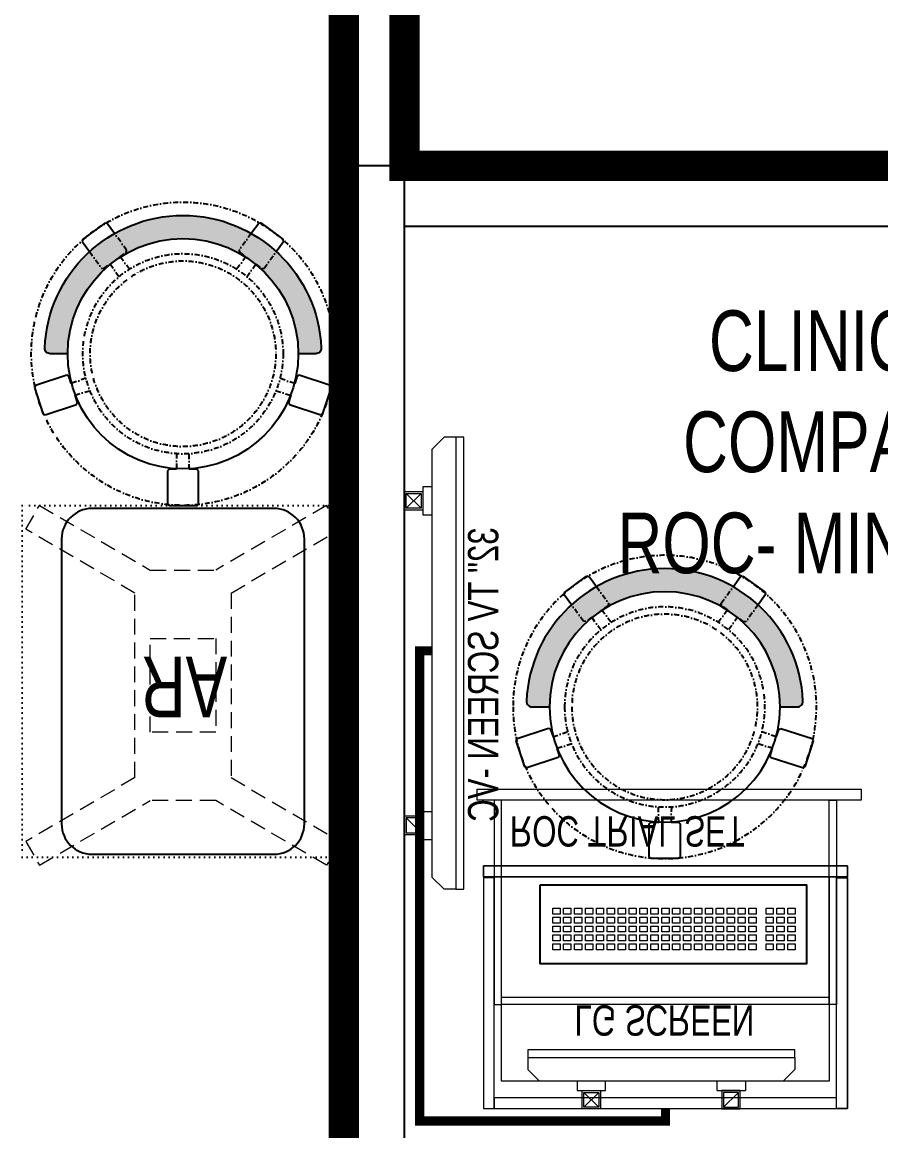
# Model space of a CAD drawing. Header units: feet. Extents: x 3261276 to 3279806, y -5766786 to -5760286.
# Drawn here: x 3274836 to 3276251, y -5764607 to -5762779 of the extents above; entities that cross this region are included whole.
import ezdxf

# ---------------------------------------------------------------- set-up
doc = ezdxf.new("R2010")
doc.units = ezdxf.units.FT
doc.header["$LTSCALE"] = 33
doc.header["$MEASUREMENT"] = 0
for name, pattern in [('a_p6_plan_L18$0$HIDDEN', [0.375, 0.25, -0.125]), ('ACAD_ISO03W100', [30, 12, -18]), ('DASHDOT2', [0.5, 0.25, -0.125, 0, -0.125]), ('DOT', [0.25, 0, -0.25]), ('HIDDEN', [9.524999999999995, 6.349999999999997, -3.174999999999998]), ('HIDDEN2', [4.7624999999999975, 3.174999999999998, -1.587499999999999])]:
    doc.linetypes.add(name, pattern=pattern)
for name, color, linetype, lineweight in [('Floor-Unit', 1, 'Continuous', 13), ('HATCH', 9, 'Continuous', 9), ('LENS-CURTAIN', 5, 'a_p6_plan_L18$0$HIDDEN', 9), ('LENS-DIM', 252, 'Continuous', 5), ('LENS-FURNITURE', 13, 'Continuous', 9), ('LENS-PARTITION', 21, 'Continuous', 25), ('LENS-TEXT', 31, 'Continuous', 5), ('LENS_PARTITION', 21, 'Continuous', 25), ('LENS_TEXT', 31, 'Continuous', 5), ('LK-EQPMT', 3, 'Continuous', 18), ('LK-FF&E FLOOR', 1, 'Continuous', 9), ('LK-FLUTTED FINISH', 20, 'Continuous', 30), ('LK-TILES FINISH', 251, 'Continuous', 5), ('LN-ELEVATION-1', 81, 'Continuous', 25), ('LN-ELEVATION-2', 103, 'Continuous', 20), ('LN-ELEVATION-4', 145, 'Continuous', 13), ('TV', 92, 'Continuous', 18)]:
    doc.layers.add(name, color=color, linetype=linetype, lineweight=lineweight)
doc.styles.add('LK TXT', font='GILC____.TTF', dxfattribs={"height": 100})
doc.styles.get("Standard").update_dxf_attribs({"font": 'GILC____.TTF'})

# ---------------------------------------------------------------- blocks, each defined once
blk = doc.blocks.new('AR')
at = {"layer": 'LN-ELEVATION-2', "linetype": 'DOT', "lineweight": 25}
blk.add_lwpolyline([(0, 13.41378593863919), (530, 13.41378593863919), (530, 593.4137859386392), (0, 593.4137859386392)], close=True, dxfattribs=at)
at = {"layer": 'LN-ELEVATION-2', "lineweight": 25}
blk.add_lwpolyline([(465, 68.22063546301797), (465, 538.2206354630179, 0.4142135623730951), (415, 588.2206354630177), (115, 588.2206354630177, 0.4142135623730951), (65, 538.2206354630179), (65, 68.22063546301797, 0.4142135623730951), (115, 18.22063546301797), (415, 18.22063546301797, 0.4142135623730951)], format="xyb", close=True, dxfattribs=at)
at = {"layer": 'LN-ELEVATION-4', "linetype": 'HIDDEN2', "ltscale": 0.25}
for points in [[(185.8456009030342, 448.8780772723258), (5.888936847448348, 554.0078910568263), (28.48512306064368, 593.350836840691), (211.0874861851335, 486.6754184374586)], [(344.154399111867, 448.8780772762837), (524.1110631600021, 554.0078910947777), (501.5148769393563, 593.3508368753828), (318.9125138223171, 486.6754184374586)], [(211.0874861851335, 486.6754184376913), (318.9125138223171, 486.6754184376913)], [(185.8456009030342, 144.472759603057), (185.8456009030342, 448.8780772723258)], [(344.154399111867, 448.8780772762837), (344.154399111867, 144.4727595990989)], [(185.8456009030342, 144.472759603057), (5.888936847448348, 39.34294581855647), (28.48512306064368, 3.46917659e-08), (211.0874861851335, 106.6754184379242)], [(344.154399111867, 144.4727595990989), (524.1110631600021, 39.34294578060508), (501.5148769393563, 0), (318.9125138223171, 106.6754184379242)], [(318.9125138223171, 106.6754184376914), (211.0874861851335, 106.6754184376914)]]:
    blk.add_lwpolyline(points, dxfattribs=at)
blk.add_lwpolyline([(210.8456009030342, 373.9866790841333), (319.154399111867, 373.9866790841333), (319.154399111867, 219.3641577917151), (210.8456009030342, 219.3641577917151)], close=True, dxfattribs=at)
blk = doc.blocks.new('DR STOOL')
at = {"layer": 'HATCH'}
h = blk.add_hatch(dxfattribs=at)
h.set_pattern_fill('ANSI36', color=250, angle=-90.00000000000001)
h.set_pattern_definition([(315, (-227.8099174643867, 917.3997257252777), (6.173926083235043, -1.683798022700468), [7.9375, -1.587499999999999, 0, -1.587499999999999])])
edge = h.paths.add_edge_path()
edge.add_line((-190.0000000041909, 4.511094e-10), (-218.6899174675346, 4.511094e-10))
edge.add_arc((-218.6899174670689, 9.120000000388245), 9.119999999940092, 177.6119845363388, 269.9999999996136, ccw=False)
edge.add_arc((-1.8626451e-09, 3.565219e-10), 228.000000002257, 2.3880154632688004, 177.6119845367313, ccw=False)
edge.add_arc((218.6899174633436, 9.120000000497384), 9.120000000051716, -90.00000000034493, 2.3880154629299, ccw=False)
edge.add_line((218.6899174633436, 4.511094e-10), (190, 4.511094e-10))
edge.add_arc((-1.8626451e-09, 4.511094e-10), 190.000000001979, -1.27e-14, 180)
at = {"layer": 'LN-ELEVATION-1', "color": 1, "ltscale": 100}
for p, q in [((-128.6221585394814, 215.4841044476634), (-165.2704676063731, 189.0243927398114)), ((-124.7228340068832, 214.8545704018979), (-128.6221585394814, 215.4841044476634)), ((-112.6981821293011, 198.1996966340157), (-124.7228340068832, 214.8545704018979)), ((124.7553772013634, 214.9803744515593), (112.5488144652918, 198.2845540212292)), ((128.7014972954057, 215.5933048763618), (124.7553772013634, 214.9803744515593)), ((128.7014972954057, 215.5933048763618), (124.7553772013634, 214.9803744515593)), ((165.1911288509145, 188.915192311113), (128.7014972954057, 215.5933048763618)), ((165.1911288509145, 188.915192311113), (128.7014972954057, 215.5933048763618)), ((-165.2704676063731, 189.0243927398114), (-165.9069543029182, 185.0820035930228)), ((-165.9069543029182, 185.0820035930228), (-153.8003208162263, 168.3135803133482)), ((153.6734594982117, 168.4294150282658), (165.7973639420234, 185.0121775862135)), ((165.7973639420234, 185.0121775862135), (165.1911288509145, 188.915192311113)), ((165.7973639420234, 185.0121775862135), (165.1911288509145, 188.915192311113)), ((-191.2928382232785, -35.45407700946089), (-242.9550312487409, -52.24013893969095)), ((-187.9259491492994, -37.1695928365807), (-191.2928382232785, -35.45407700946089)), ((191.3981811110861, -35.27656588272658), (188.0651108901948, -36.96233201187715)), ((243.0100176925771, -52.21682526778022), (191.3981811110861, -35.27656588272658)), ((-242.9550312487409, -52.24013893969095), (-244.7482102331705, -55.75945052818861)), ((-184.1424400564283, -48.81403796559607), (-187.9259491492994, -37.1695928365807)), ((188.0651108901948, -36.96233201187715), (184.0504167033359, -49.19388854173303)), ((244.8123673382215, -55.78040257930116), (243.0100176925771, -52.21682526778022)), ((-244.7482102331705, -55.75945052818861), (-230.7800458371639, -98.74904560100549)), ((-173.8639617776498, -80.4479453730819), (-177.8421125086024, -68.2044548037811)), ((177.6922140880488, -68.56540505095472), (173.8739495249465, -80.1985000452405)), ((230.715890809428, -98.7280946081737), (244.8123673382215, -55.78040257930116)), ((-227.2218665438704, -100.5620286722478), (-175.5596735184081, -83.7759667420105)), ((-175.5596735184081, -83.7759667420105), (-173.8639617776498, -80.4479453730819)), ((173.8739495249465, -80.1985000452405), (175.5794035866856, -83.5704969359358)), ((175.5794035866856, -83.5704969359358), (227.1912401677109, -100.5107563209894)), ((-230.7800458371639, -98.74904560100549), (-227.2218665438704, -100.5620286722478)), ((227.1912401677109, -100.5107563209894), (230.715890809428, -98.7280946081737)), ((-22.72193054761737, -190.2142363802995), (-25.39390889601782, -192.886214728569)), ((-25.39390889601782, -192.886214728569), (-25.39390889601782, -247.2070584567482)), ((-10.47823652112856, -190.2142363802995), (-22.72193054761737, -190.2142363802995)), ((22.78362171910703, -190.2142363802995), (9.910054048988968, -190.2142363802995)), ((25.42475448176265, -192.8553691428751), (22.78362171910703, -190.2142363802995)), ((25.42475448176265, -247.1762128710543), (25.42475448176265, -192.8553691428751)), ((-25.39390889601782, -247.2070584567482), (-22.60096735274419, -250)), ((-22.60096735274419, -250), (22.60096735274419, -250)), ((22.60096735274419, -250), (25.42475448176265, -247.1762128710543))]:
    blk.add_line(p, q, dxfattribs=at)
at = {"layer": 'LN-ELEVATION-1', "linetype": 'DASHDOT2'}
for p, q in [((-92.92521573789418, 170.8129362839827), (-112.6981821293011, 198.1996966340157)), ((112.5488144652918, 198.2845540212292), (92.69529851106927, 171.1294289919315)), ((-153.8003208162263, 168.3135803133482), (-134.1093360339291, 141.0403694751003)), ((-103.4542870586738, 159.9154408004979), (-93.52748446213081, 167.0824927485227)), ((-93.52748446213081, 167.0824927485227), (-92.92521573789418, 170.8129362839827)), ((92.69529851106927, 171.1294289919315), (93.26858203159645, 167.4385604566923)), ((93.26858203159645, 167.4385604566923), (103.6608748426661, 159.8406005539291)), ((133.7372852512635, 141.1612321265929), (153.6734594982117, 168.4294150282658)), ((-130.4219571123831, 140.4450534014686), (-119.9844727469608, 147.9808124662595)), ((-119.9844727469608, 147.9808124662595), (-105.3687285655178, 126.9741353208374)), ((-88.15393704269081, 139.4771787207864), (-103.4542870586738, 159.9154408004979)), ((103.6608748426661, 159.8406005539291), (88.19885099539533, 139.4487815762331)), ((105.4096150295809, 126.94019481352), (120.1194891873747, 147.8074627162714)), ((120.1194891873747, 147.8074627162714), (130.0033113472163, 140.5812532722048)), ((-134.1093360339291, 141.0403694751003), (-130.4219571123831, 140.4450534014686)), ((130.0033113472163, 140.5812532722048), (133.7372852512635, 141.1612321265929)), ((-159.954806596972, -40.49024384317454), (-184.1424400564283, -48.81403796559607)), ((184.0504167033359, -49.19388854173303), (159.8786162491887, -40.79004861696012)), ((-177.8421125086024, -68.2044548037811), (-153.4148110738024, -60.73628028803068)), ((153.3006618716754, -61.02382378749462), (177.6922140880488, -68.56540505095472)), ((-10.92024635523557, -164.6382343793375), (-10.47823652112856, -190.2142363802995)), ((9.910054048988968, -190.2142363802995), (10.35584833659231, -164.674698740353))]:
    blk.add_line(p, q, dxfattribs=at)
at = {"layer": 'LN-ELEVATION-1', "color": 1, "ltscale": 100}
blk.add_lwpolyline([(-190.0000000023283, 0), (-218.6899174656719, 0, -0.4264743413925903), (-227.8019973598421, 9.5, -0.959166304662544), (227.8019973593764, 9.5, -0.4264743413925903), (218.6899174647406, 0), (190.0000000013969, 0)], format="xyb", dxfattribs=at)
at = {"layer": 'LN-ELEVATION-1', "linetype": 'DASHDOT2'}
for radius in [250, 165, 153]:
    blk.add_circle((0, 0), radius, dxfattribs=at)
at = {"layer": 'LN-ELEVATION-1', "color": 1, "ltscale": 100}
blk.add_circle((0, 0), 190, dxfattribs=at)
blk = doc.blocks.new('TRIAL SET ROC')
at = {"layer": 'LENS-DIM', "ltscale": 0.5}
for points in [[(-400.3652351796627, -364.3162249757442), (-430.3652351796626, -364.3162249757442)], [(169.6347648203373, -364.3162249757442), (139.6347648203373, -364.3162249757442)]]:
    blk.add_lwpolyline(points, dxfattribs=at)
at = {"layer": 'LENS-FURNITURE'}
blk.add_lwpolyline([(-430.3652351796626, 18), (169.6347648203373, 18), (169.6347648203373, -382.3162249757443), (-430.3652351796626, -382.3162249757443)], close=True, dxfattribs=at)
at = {"layer": 'LENS-FURNITURE', "color": 146}
for points in [[(-412.3652351796627, -153.6065521437457), (-400.3652351796627, -153.6065521437457), (-400.3652351796628, -490.6065521437458), (-412.3652351796627, -490.6065521437458)], [(139.6347648203373, -153.6065521437458), (-400.3652351796627, -153.6065521437457), (-400.3652351796627, -165.6065521437457), (139.6347648203373, -165.6065521437458)], [(151.6347648203373, -153.6065521437458), (139.6347648203373, -153.6065521437458), (139.6347648203372, -490.6065521437458), (151.6347648203373, -490.6065521437458)], [(192.1347648203373, -490.6065521437458), (-440.8652351796627, -490.6065521437458), (-440.8652351796627, -508.6065521437458), (192.1347648203373, -508.6065521437458)]]:
    blk.add_lwpolyline(points, close=True, dxfattribs=at)
at = {"layer": 'LN-ELEVATION-2'}
for points in [[(-430.3652351796626, 18), (-412.3652351796627, 18), (-412.3652351796627, -362.3162249757442), (-430.3652351796626, -362.3162249757442)], [(-412.3652351796627, 18), (151.6347648203373, 18), (151.6347648203373, 0), (-412.3652351796627, 0)], [(169.6347648203373, 18), (151.6347648203373, 18), (151.6347648203373, -362.3162249757442), (169.6347648203373, -362.3162249757442)], [(169.6347648203373, -364.3162249757442), (-430.3652351796626, -364.3162249757442), (-430.3652351796626, -382.3162249757443), (169.6347648203373, -382.3162249757443)], [(169.6347648203373, -382.3162249757443), (-430.3652351796626, -382.3162249757443), (-430.3652351796626, -364.3162249757442), (169.6347648203373, -364.3162249757442)]]:
    blk.add_lwpolyline(points, close=True, dxfattribs=at)
at = {"layer": 'LN-ELEVATION-2', "linetype": 'HIDDEN', "ltscale": 100}
blk.add_lwpolyline([(-400.3652351796627, -364.3162249757442), (139.6347648203373, -364.3162249757442), (139.6347648203373, -27.35909500904381), (-400.3652351796627, -27.35909500904381)], close=True, dxfattribs=at)
at = {"insert": (-386.8645105547048, -414.1468168679739), "char_height": 50, "attachment_point": 1}
blk.add_mtext_dynamic_manual_height_columns('ROC TRIAL SET', width=625.228464345434, gutter_width=500, heights=[0], dxfattribs=at)
blk = doc.blocks.new('*U26')
at = {"layer": 'LK-EQPMT', "ltscale": 12}
blk.add_lwpolyline([(5.986879315214991, 4.914598100478997), (-5.986879315214991, 4.914598100478997), (-5.986879315214991, -4.914598100478997), (5.986879315214991, -4.914598100478997)], close=True, dxfattribs=at)
blk = doc.blocks.new('*U27')
at = {"color": 0, "linetype": 'ByBlock', "lineweight": -2}
for p in [(0, 0), (17.96063794564497, 0), (35.92127589128995, 0), (53.88191383693492, 0), (71.8425517825799, 0), (89.80318972822487, 0), (107.7638276738698, 0), (125.7244656195148, 0), (143.6851035651598, 0), (161.6457415108048, 0), (179.6063794564497, 0), (197.5670174020947, 0), (215.5276553477397, 0), (233.4882932933847, 0), (251.4489312390296, 0), (269.4095691846746, 0), (287.3702071303196, 0), (305.3308450759646, 0), (323.2914830216096, 0), (-9e-16, -14.74379430143699), (17.96063794564497, -14.74379430143699), (35.92127589128995, -14.74379430143699), (53.88191383693492, -14.74379430143699), (71.8425517825799, -14.74379430143699), (89.80318972822487, -14.74379430143699), (107.7638276738698, -14.74379430143699), (125.7244656195148, -14.74379430143699), (143.6851035651598, -14.74379430143699), (161.6457415108048, -14.74379430143699), (179.6063794564497, -14.74379430143699), (197.5670174020947, -14.74379430143699), (215.5276553477397, -14.74379430143699), (233.4882932933847, -14.74379430143699), (251.4489312390296, -14.74379430143699), (269.4095691846746, -14.74379430143699), (287.3702071303196, -14.74379430143699), (305.3308450759646, -14.74379430143699), (323.2914830216096, -14.74379430143699), (-1.8e-15, -29.48758860287398), (17.96063794564497, -29.48758860287398), (35.92127589128995, -29.48758860287398), (53.88191383693492, -29.48758860287398), (71.8425517825799, -29.48758860287398), (89.80318972822487, -29.48758860287398), (107.7638276738698, -29.48758860287398), (125.7244656195148, -29.48758860287398), (143.6851035651598, -29.48758860287398), (161.6457415108048, -29.48758860287398), (179.6063794564497, -29.48758860287398), (197.5670174020947, -29.48758860287398), (215.5276553477397, -29.48758860287398), (233.4882932933847, -29.48758860287398), (251.4489312390296, -29.48758860287398), (269.4095691846746, -29.48758860287398), (287.3702071303196, -29.48758860287398), (305.3308450759646, -29.48758860287398), (323.2914830216096, -29.48758860287398), (-2.7e-15, -44.23138290431096), (-3.6e-15, -58.97517720574795), (17.96063794564497, -44.23138290431096), (17.96063794564497, -58.97517720574795), (35.92127589128995, -44.23138290431096), (35.92127589128994, -58.97517720574795), (53.88191383693492, -44.23138290431096), (53.88191383693492, -58.97517720574795), (71.8425517825799, -44.23138290431096), (71.8425517825799, -58.97517720574795), (89.80318972822487, -44.23138290431096), (89.80318972822487, -58.97517720574795), (107.7638276738698, -44.23138290431096), (107.7638276738698, -58.97517720574795), (125.7244656195148, -44.23138290431096), (125.7244656195148, -58.97517720574795), (143.6851035651598, -44.23138290431096), (143.6851035651598, -58.97517720574795), (161.6457415108048, -44.23138290431096), (161.6457415108048, -58.97517720574795), (179.6063794564497, -44.23138290431096), (179.6063794564497, -58.97517720574795), (197.5670174020947, -44.23138290431096), (197.5670174020947, -58.97517720574795), (215.5276553477397, -44.23138290431096), (215.5276553477397, -58.97517720574795), (233.4882932933847, -44.23138290431096), (233.4882932933847, -58.97517720574795), (251.4489312390296, -44.23138290431096), (251.4489312390296, -58.97517720574795), (269.4095691846746, -44.23138290431096), (269.4095691846746, -58.97517720574795), (287.3702071303196, -44.23138290431096), (287.3702071303196, -58.97517720574795), (305.3308450759646, -44.23138290431096), (305.3308450759646, -58.97517720574795), (323.2914830216096, -44.23138290431096), (323.2914830216096, -58.97517720574795)]:
    blk.add_blockref('*U26', p, dxfattribs=at)
blk = doc.blocks.new('*U24')
at = {"layer": 'LK-EQPMT', "ltscale": 12}
blk.add_lwpolyline([(5.986879315214991, 4.914598100478997), (-5.986879315214991, 4.914598100478997), (-5.986879315214991, -4.914598100478997), (5.986879315214991, -4.914598100478997)], close=True, dxfattribs=at)
blk = doc.blocks.new('*U25')
at = {"color": 0, "linetype": 'ByBlock', "lineweight": -2}
for p in [(0, 0), (17.96063794564497, 0), (35.92127589128995, 0), (-9e-16, -14.74379430143699), (17.96063794564497, -14.74379430143699), (35.92127589128995, -14.74379430143699), (-1.8e-15, -29.48758860287398), (17.96063794564497, -29.48758860287398), (35.92127589128995, -29.48758860287398), (-2.7e-15, -44.23138290431096), (-3.6e-15, -58.97517720574795), (17.96063794564497, -44.23138290431096), (17.96063794564497, -58.97517720574795), (35.92127589128995, -44.23138290431096), (35.92127589128994, -58.97517720574795)]:
    blk.add_blockref('*U24', p, dxfattribs=at)
blk = doc.blocks.new('*U18')
at = {"ltscale": 12}
blk.add_lwpolyline([(8.040144996717572, 2.91038e-11), (8.040144996717572, 129.0940371821052), (448.0401449967176, 129.0940371821052), (448.0401449967176, 2.91038e-11)], close=True, dxfattribs=at)
for name, p in [('*U27', (35.16895717114949, 101.6202952143818)), ('*U25', (386.6121428576974, 101.6202952143818))]:
    blk.add_blockref(name, p)
blk = doc.blocks.new('CLINIC SCREEN')
at = {"layer": 'TV'}
for p, q in [((-103.1090284836336, 42.85441964946222), (-127.4114311772946, 18.55201695591665)), ((-127.4114311772946, 42.85441964946222), (-103.1090284836336, 18.55201695591665)), ((102.7052824410566, 42.85441964946222), (127.007685134602, 18.55201695591665))]:
    blk.add_line(p, q, dxfattribs=at)
at = {"layer": 'TV', "ltscale": 12}
for p, q in [((-220.0000000000082, -19.41163062257681), (-200.5883693773149, 0)), ((200.5883693773149, 0), (-200.5883693773149, 0)), ((-138.5315413423604, 0), (-138.5315413423604, 15.514207008644)), ((-138.5315413423604, 15.514207008644), (-91.98892031613741, 15.514207008644)), ((-91.98892031613741, 15.514207008644), (-91.98892031613741, 0)), ((91.98892031610741, 15.514207008644), (91.98892031610741, 0)), ((91.98892031610741, 15.514207008644), (138.5315413423595, 15.514207008644)), ((138.5315413423595, 0), (138.5315413423595, 15.514207008644)), ((219.9999999999918, -19.41163062257681), (200.5883693773149, 0)), ((-220.0000000000082, -38.82326124538668), (-220.0000000000082, -19.41163062257681)), ((219.9999999999918, -38.82326124538668), (219.9999999999918, -19.41163062257681))]:
    blk.add_line(p, q, dxfattribs=at)
at = {"layer": 'TV'}
for points in [[(-130.4492315140169, 15.51421661919448), (-100.0712281470269, 15.51421661919448), (-100.0712281470269, 45.89221998606814), (-130.4492315140169, 45.89221998606814)], [(-127.4114311772946, 18.55201695591665), (-103.1090284836336, 18.55201695591665), (-103.1090284836336, 42.85441964946222), (-127.4114311772946, 42.85441964946222)], [(130.0454854713243, 15.51421661919448), (99.66748210433435, 15.51421661919448), (99.66748210433435, 45.89221998606814), (130.0454854713243, 45.89221998606814)], [(127.007685134602, 18.55201695591665), (102.7052824410566, 18.55201695591665), (102.7052824410566, 42.85441964946222), (127.007685134602, 42.85441964946222)]]:
    blk.add_lwpolyline(points, close=True, dxfattribs=at)
at = {"layer": 'TV', "ltscale": 12}
blk.add_lwpolyline([(-220.0000000000082, -51.71278328332107), (-220.0000000000082, -38.82326124538668), (219.9999999999918, -38.82326124538668), (219.9999999999918, -51.71278328332107)], close=True, dxfattribs=at)
at = {"layer": 'Floor-Unit', "color": 0, "ltscale": 2, "insert": (5.199680584678389, -100.4085774972336), "char_height": 50, "attachment_point": 5}
blk.add_mtext_dynamic_manual_height_columns('LG SCREEN', width=466.4796511627907, gutter_width=12.5, heights=[0], dxfattribs=at)
blk = doc.blocks.new('32INCH VC FOR CLINIC')
at = {"layer": 'LK-EQPMT'}
for p, q in [((116.8909715171903, 152.5672029328125), (92.58856882341206, 128.264800239267)), ((92.58856882341206, 152.5672029328125), (116.8909715171903, 128.264800239267)), ((627.7052824404091, 152.5672029328125), (652.0076851341872, 128.264800239267))]:
    blk.add_line(p, q, dxfattribs=at)
at = {"layer": 'LK-EQPMT', "ltscale": 12}
for p, q in [((0, 90.30115266077335), (19.41163062304258, 109.7127832833503)), ((725.5883693769574, 109.7127832833503), (19.41163062304258, 109.7127832833503)), ((81.46845865808427, 109.7127832833503), (81.46845865808427, 125.2269902919943)), ((81.46845865808427, 125.2269902919943), (128.0110796838999, 125.2269902919943)), ((128.0110796838999, 125.2269902919943), (128.0110796838999, 109.7127832833503)), ((616.9889203161001, 125.2269902919943), (616.9889203161001, 109.7127832833503)), ((616.9889203161001, 125.2269902919943), (663.5315413419156, 125.2269902919943)), ((663.5315413419156, 109.7127832833503), (663.5315413419156, 125.2269902919943)), ((745, 90.30115266077335), (725.5883693769574, 109.7127832833503)), ((0, 70.88952203796362), (0, 90.30115266077335)), ((745, 70.88952203796362), (745, 90.30115266077335))]:
    blk.add_line(p, q, dxfattribs=at)
at = {"layer": 'LK-EQPMT'}
for points in [[(89.55076848529278, 125.2269999025447), (119.9287718534469, 125.2269999025447), (119.9287718534469, 155.6050032694184), (89.55076848529278, 155.6050032694184)], [(92.58856882341206, 128.264800239267), (116.8909715171903, 128.264800239267), (116.8909715171903, 152.5672029328125), (92.58856882341206, 152.5672029328125)], [(655.0454854704439, 125.2269999025447), (624.6674821041522, 125.2269999025447), (624.6674821041522, 155.6050032694184), (655.0454854704439, 155.6050032694184)], [(652.0076851341872, 128.264800239267), (627.7052824404091, 128.264800239267), (627.7052824404091, 152.5672029328125), (652.0076851341872, 152.5672029328125)]]:
    blk.add_lwpolyline(points, close=True, dxfattribs=at)
at = {"layer": 'LK-EQPMT', "ltscale": 12}
blk.add_lwpolyline([(0, 58.0000000000291), (0, 70.88952203796362), (745, 70.88952203796362), (745, 58.0000000000291)], close=True, dxfattribs=at)
at = {"layer": 'LENS-TEXT', "color": 0, "ltscale": 2, "insert": (391.1996805854142, 25.6359011628374), "char_height": 50, "attachment_point": 5}
blk.add_mtext_dynamic_manual_height_columns('32" TV SCREEN -VC', width=466.4796511627907, gutter_width=12.5, heights=[0], dxfattribs=at)

msp = doc.modelspace()

# ---------------------------------------------------------------- linework, layer by layer
at = {"color": 13, "linetype": 'ACAD_ISO03W100', "ltscale": 0.01, "const_width": 15}
msp.add_lwpolyline([(3275896.547813786, -5764570.540227891), (3275896.547813786, -5764590.899322914), (3275491.491754388, -5764590.899322906), (3275491.491754388, -5763815.89932291), (3275512.383974366, -5763815.89932291)], dxfattribs=at)
at = {"layer": 'LENS-CURTAIN', "ltscale": 5}
msp.add_lwpolyline([(3275466.491754388, -5763015.899322907), (3275466.491754388, -5762215.899322907), (3275366.491754389, -5762215.899322907), (3275366.491754389, -5763015.899322907)], close=True, dxfattribs=at)
at = {"layer": 'LENS-PARTITION'}
for points in [[(3275466.491754388, -5763015.899322907), (3275366.491754389, -5763015.899322907), (3275366.491754389, -5764715.899322907), (3275466.491754388, -5764715.899322907)], [(3276516.491754389, -5763115.899322906), (3275466.491754388, -5763115.899322906), (3275466.491754388, -5763015.899322907), (3276516.491754389, -5763015.899322907)]]:
    msp.add_lwpolyline(points, close=True, dxfattribs=at)
at = {"layer": 'LK-FLUTTED FINISH', "linetype": 'ACAD_ISO03W100', "ltscale": 0.05, "const_width": 50}
msp.add_lwpolyline([(3275366.491754389, -5766335.899322906), (3275366.491754389, -5760615.899322906)], dxfattribs=at)
at = {"layer": 'LK-TILES FINISH', "color": 212, "linetype": 'ACAD_ISO03W100', "ltscale": 0.05, "const_width": 50}
msp.add_lwpolyline([(3278116.491754389, -5763015.899322907), (3278116.491754389, -5762215.899322907), (3275466.491754388, -5762215.899322907), (3275466.491754388, -5763015.899322907), (3277366.491754374, -5763015.899322373)], dxfattribs=at)

# ---------------------------------------------------------------- block references
at = {"xscale": -1}
for name, p, rotation in [('32INCH VC FOR CLINIC', (3275622.09675765, -5763463.636436292), 90), ('TRIAL SET ROC', (3276026.913048965, -5764552.540227891), 180), ('*U18', (3275681.693484793, -5764202.267158272), 180)]:
    msp.add_blockref(name, p, dxfattribs=dict(at, rotation=rotation))
at = {"layer": 'LENS-FURNITURE', "xscale": -1}
msp.add_blockref('DR STOOL', (3275895.403405671, -5763908.22662227), dxfattribs=at)
at = {"layer": 'LENS_PARTITION', "xscale": -1, "rotation": 180}
msp.add_blockref('CLINIC SCREEN', (3275889.745081586, -5764525.181132885), dxfattribs=at)
at = {"layer": 'LK-FF&E FLOOR'}
for name, p in [('DR STOOL', (3275101.491754389, -5763325.899322906)), ('AR', (3274836.491754389, -5764169.313108844))]:
    msp.add_blockref(name, p, dxfattribs=at)

# ---------------------------------------------------------------- texts
at = {"layer": 'LENS-TEXT', "color": 0, "linetype": 'Continuous', "ltscale": 3, "insert": (3275103.148791296, -5763875.383766964), "char_height": 100, "attachment_point": 5, "rotation": 179.99999999999997, "style": 'LK TXT'}
msp.add_mtext_dynamic_manual_height_columns('AR', width=237.4408088319178, gutter_width=12.5, heights=[0], dxfattribs=at)
at = {"layer": 'LENS_TEXT', "linetype": 'Continuous', "ltscale": 3, "insert": (3276181.804291966, -5763471.832104226), "char_height": 100, "attachment_point": 5}
msp.add_mtext_dynamic_manual_height_columns('CLINIC-3 COMPACT ROC- MINSIGN', width=730.5073781448633, gutter_width=0.9999999999999992, heights=[0], dxfattribs=at)

doc.saveas('drawing.dxf')
